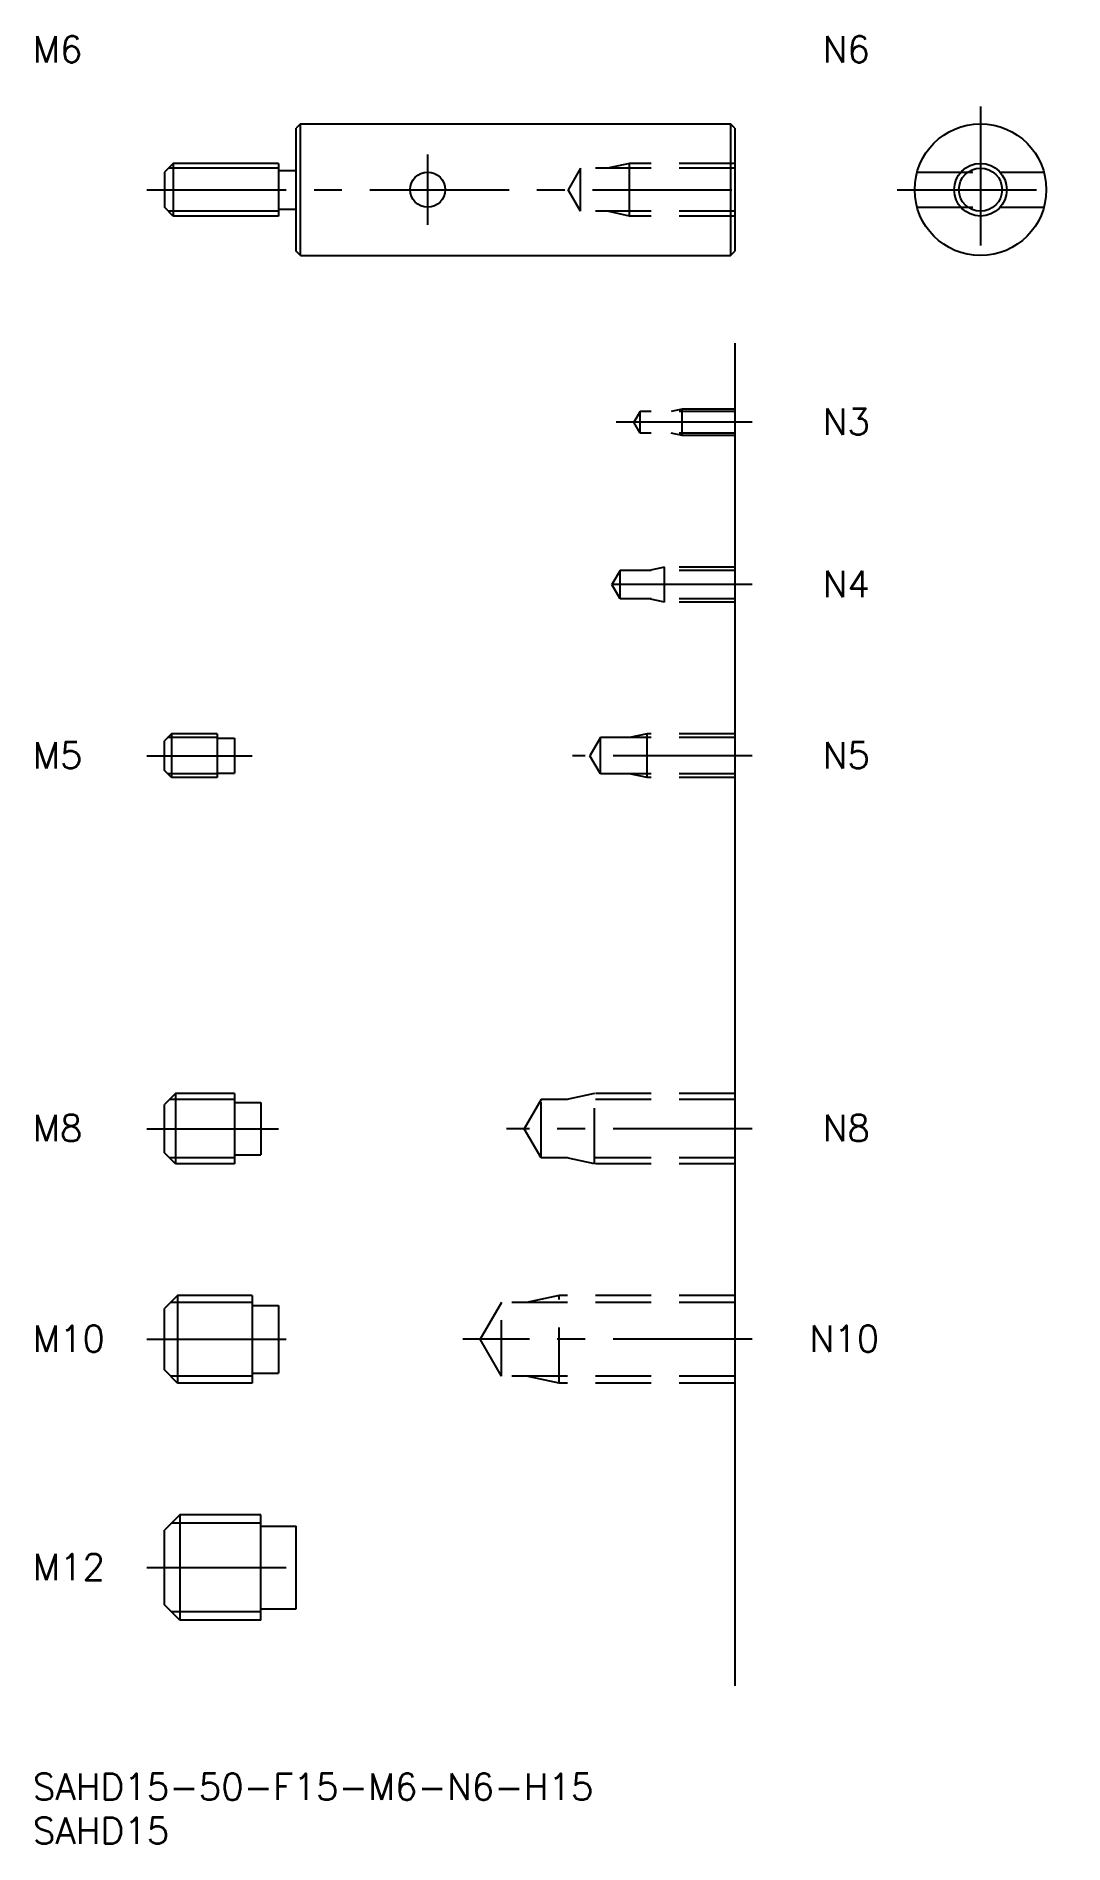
# Model space of a CAD drawing. Extents: x 0 to 117, y -8 to 198.
import ezdxf

# ---------------------------------------------------------------- set-up
doc = ezdxf.new("R2010")
doc.units = 0
doc.header["$LTSCALE"] = 0.5
doc.linetypes.add('CENTER', pattern=[50.8, 31.75, -6.35, 6.35, -6.35])
doc.linetypes.add('DASHED', pattern=[19.05, 12.7, -6.35])
for name, color, linetype in [('MSM_CENTER', 1, 'CENTER'), ('MSM_CONTINUOUS', 7, 'CONTINUOUS'), ('MSM_DASHED', 4, 'DASHED'), ('MSM_NARROW', 5, 'CONTINUOUS'), ('MSM_PART_NUMBER', 7, 'CONTINUOUS')]:
    doc.layers.add(name, color=color, linetype=linetype)
doc.styles.get("Standard").update_dxf_attribs({"font": 'txt.shx', "height": 1, "bigfont": 'bigfont.shx'})

# ---------------------------------------------------------------- blocks, each defined once
blk = doc.blocks.new('*U12')
at = {"layer": 'MSM_PART_NUMBER'}
blk.add_text('SAHD15-50-F15-M6-N6-H15', height=3, dxfattribs=at).set_placement((0, -3))
blk = doc.blocks.new('*U13')
at = {"layer": 'MSM_PART_NUMBER'}
blk.add_text('SAHD15', height=3, dxfattribs=at).set_placement((0, -8))
blk = doc.blocks.new('*U14')
at = {"layer": 'MSM_PART_NUMBER'}
blk.add_text('N10', height=3, dxfattribs=at).set_placement((88.5, 48.06))
blk = doc.blocks.new('*U15')
at = {"layer": 'MSM_PART_NUMBER'}
blk.add_text('N8', height=3, dxfattribs=at).set_placement((90, 72.06))
blk = doc.blocks.new('*U16')
at = {"layer": 'MSM_PART_NUMBER'}
blk.add_text('N5', height=3, dxfattribs=at).set_placement((90, 114.56))
blk = doc.blocks.new('*U17')
at = {"layer": 'MSM_PART_NUMBER'}
blk.add_text('N4', height=3, dxfattribs=at).set_placement((90, 134.06))
blk = doc.blocks.new('*U18')
at = {"layer": 'MSM_PART_NUMBER'}
blk.add_text('M12', height=3, dxfattribs=at).set_placement((0, 22.06))
blk = doc.blocks.new('*U19')
at = {"layer": 'MSM_PART_NUMBER'}
blk.add_text('M10', height=3, dxfattribs=at).set_placement((0, 48.06))
blk = doc.blocks.new('*U20')
at = {"layer": 'MSM_PART_NUMBER'}
blk.add_text('M8', height=3, dxfattribs=at).set_placement((0, 72.06))
blk = doc.blocks.new('*U21')
at = {"layer": 'MSM_PART_NUMBER'}
blk.add_text('M6', height=3, dxfattribs=at).set_placement((0, 195))
blk = doc.blocks.new('*U22')
at = {"layer": 'MSM_PART_NUMBER'}
blk.add_text('N6', height=3, rotation=360, dxfattribs=at).set_placement((90, 195))
blk = doc.blocks.new('*U23')
at = {"layer": 'MSM_PART_NUMBER'}
blk.add_text('M5', height=3, dxfattribs=at).set_placement((0, 114.56))
blk = doc.blocks.new('*U24')
at = {"layer": 'MSM_PART_NUMBER'}
blk.add_text('N3', height=3, dxfattribs=at).set_placement((90, 152.56))

msp = doc.modelspace()

# ---------------------------------------------------------------- linework, layer by layer
at = {"layer": 'MSM_CENTER'}
for p, q in [((108, 190), (108, 171)), ((45, 184.5), (45, 176.5)), ((13, 180.5), (82, 180.5)), ((98.5, 180.5), (117.5, 180.5)), ((82, 154), (66.5, 154)), ((82, 135.5), (64, 135.5)), ((13, 116), (25, 116)), ((82, 116), (61.5, 116)), ((13, 73.5), (28, 73.5)), ((82, 73.5), (54, 73.5)), ((13, 49.5), (30, 49.5)), ((82, 49.5), (49, 49.5)), ((13, 23.5), (32, 23.5))]:
    msp.add_line(p, q, dxfattribs=at)
at = {"layer": 'MSM_CONTINUOUS'}
for p, q in [((30.5, 188), (30, 187.5)), ((30, 173.5), (30, 187.5)), ((30.5, 188), (79.5, 188)), ((30.5, 173), (30.5, 188)), ((80, 187.5), (79.5, 188)), ((79.5, 188), (79.5, 173)), ((80, 187.5), (80, 173.5)), ((16, 183.5), (15, 182.5)), ((28, 183.5), (16, 183.5)), ((16, 183.5), (16, 177.5)), ((28, 183.5), (28, 177.5)), ((15, 182.5), (15, 178.5)), ((28, 182.7), (30, 182.7)), ((16, 177.5), (15, 178.5)), ((28, 177.5), (16, 177.5)), ((28, 178.3), (30, 178.3)), ((30.5, 173), (30, 173.5)), ((79.5, 173), (80, 173.5)), ((30.5, 173), (79.5, 173)), ((80, 163), (80, 10)), ((15.8, 118.5), (15, 117.7)), ((15, 114.3), (15, 117.7)), ((21, 118.5), (15.8, 118.5)), ((15.8, 118.5), (15.8, 113.5)), ((21, 118.5), (21, 113.5)), ((21, 118), (23, 118)), ((23, 118), (23, 114)), ((15.8, 113.5), (15, 114.3)), ((21, 113.5), (15.8, 113.5)), ((21, 114), (23, 114)), ((16.25, 77.5), (15, 76.25)), ((15, 70.75), (15, 76.25)), ((23, 77.5), (16.25, 77.5)), ((16.25, 77.5), (16.25, 69.5)), ((23, 77.5), (23, 69.5)), ((23, 76.5), (26, 76.5)), ((26, 76.5), (26, 70.5)), ((16.25, 69.5), (15, 70.75)), ((23, 70.5), (26, 70.5)), ((23, 69.5), (16.25, 69.5)), ((16.5, 54.5), (15, 53)), ((25, 54.5), (16.5, 54.5)), ((16.5, 54.5), (16.5, 44.5)), ((25, 54.5), (25, 44.5)), ((15, 46), (15, 53)), ((25, 53.35), (28, 53.35)), ((28, 53.35), (28, 45.65)), ((16.5, 44.5), (15, 46)), ((25, 45.65), (28, 45.65)), ((25, 44.5), (16.5, 44.5)), ((16.75, 29.5), (15, 27.75)), ((26, 29.5), (16.75, 29.5)), ((16.75, 29.5), (16.75, 17.5)), ((26, 17.5), (26, 29.5)), ((15, 19.25), (15, 27.75)), ((26, 28.2), (30, 28.2)), ((30, 18.8), (30, 28.2)), ((16.75, 17.5), (15, 19.25)), ((26, 18.8), (30, 18.8)), ((26, 17.5), (16.75, 17.5))]:
    msp.add_line(p, q, dxfattribs=at)
for centre, radius in [((108, 180.5), 7.5), ((45, 180.5), 2), ((108, 180.5), 2.46)]:
    msp.add_circle(centre, radius, dxfattribs=at)
at = {"layer": 'MSM_DASHED'}
for p, q in [((68, 183.5), (65.5, 182.96)), ((80, 183.5), (68, 183.5)), ((68, 177.5), (68, 183.5)), ((62.42, 182.96), (61, 180.5)), ((80, 182.96), (62.42, 182.96)), ((62.42, 178.04), (62.42, 182.96)), ((100.77, 182.5), (115.23, 182.5)), ((62.42, 178.04), (61, 180.5)), ((80, 178.04), (62.42, 178.04)), ((68, 177.5), (65.5, 178.04)), ((80, 177.5), (68, 177.5)), ((100.77, 178.5), (115.23, 178.5)), ((69.21, 155.23), (68.5, 154)), ((80, 155.23), (69.21, 155.23)), ((69.21, 152.77), (69.21, 155.23)), ((74, 155.5), (72.75, 155.23)), ((80, 155.5), (74, 155.5)), ((74, 152.5), (74, 155.5)), ((69.21, 152.77), (68.5, 154)), ((80, 152.77), (69.21, 152.77)), ((74, 152.5), (72.75, 152.77)), ((80, 152.5), (74, 152.5)), ((66.94, 137.12), (66, 135.5)), ((80, 137.12), (66.94, 137.12)), ((66.94, 133.88), (66.94, 137.12)), ((72, 137.5), (70.25, 137.12)), ((80, 137.5), (72, 137.5)), ((72, 133.5), (72, 137.5)), ((66.94, 133.88), (66, 135.5)), ((80, 133.88), (66.94, 133.88)), ((72, 133.5), (70.25, 133.88)), ((80, 133.5), (72, 133.5)), ((64.69, 118.07), (63.5, 116)), ((80, 118.07), (64.69, 118.07)), ((64.69, 113.93), (64.69, 118.07)), ((70, 118.5), (68, 118.07)), ((80, 118.5), (70, 118.5)), ((70, 113.5), (70, 118.5)), ((64.69, 113.93), (63.5, 116)), ((80, 113.93), (64.69, 113.93)), ((70, 113.5), (68, 113.93)), ((80, 113.5), (70, 113.5)), ((57.92, 76.82), (56, 73.5)), ((57.92, 70.18), (57.92, 76.82)), ((80, 76.82), (57.92, 76.82)), ((64, 77.5), (60.87, 76.82)), ((64, 69.5), (64, 77.5)), ((80, 77.5), (64, 77.5)), ((57.92, 70.18), (56, 73.5)), ((80, 70.18), (57.92, 70.18)), ((64, 69.5), (60.87, 70.18)), ((80, 69.5), (64, 69.5)), ((53.42, 53.69), (51, 49.5)), ((53.42, 45.31), (53.42, 53.69)), ((80, 53.69), (53.42, 53.69)), ((60, 54.5), (56.25, 53.69)), ((60, 44.5), (60, 54.5)), ((80, 54.5), (60, 54.5)), ((53.42, 45.31), (51, 49.5)), ((80, 45.31), (53.42, 45.31)), ((60, 44.5), (56.25, 45.31)), ((80, 44.5), (60, 44.5))]:
    msp.add_line(p, q, dxfattribs=at)
at = {"layer": 'MSM_NARROW'}
for p, q in [((28, 182.96), (15.46, 182.96)), ((28, 178.04), (15.46, 178.04)), ((21, 118.07), (15.37, 118.07)), ((21, 113.93), (15.37, 113.93)), ((23, 76.82), (15.57, 76.82)), ((23, 70.18), (15.57, 70.18)), ((25, 53.69), (15.69, 53.69)), ((25, 45.31), (15.69, 45.31)), ((26, 28.55), (15.8, 28.55)), ((26, 18.45), (15.8, 18.45))]:
    msp.add_line(p, q, dxfattribs=at)
msp.add_circle((108, 180.5), 3, dxfattribs=at)

# ---------------------------------------------------------------- block references
at = {"layer": 'MSM_CONTINUOUS'}
for name in ['*U21', '*U22', '*U24', '*U17', '*U23', '*U16', '*U20', '*U15', '*U19', '*U14', '*U18', '*U12', '*U13']:
    msp.add_blockref(name, (0, 0), dxfattribs=at)

doc.saveas('drawing.dxf')
